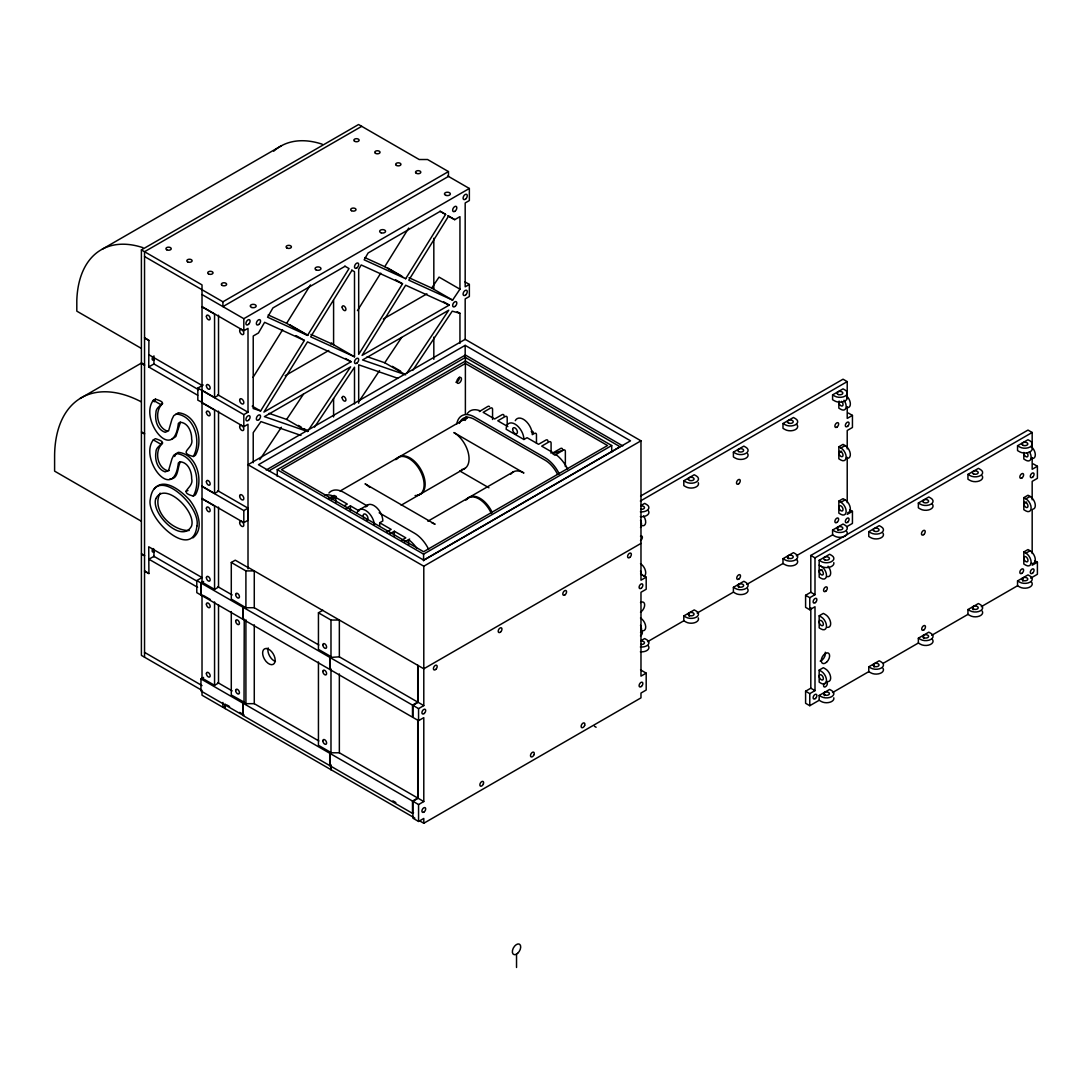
<?xml version="1.0" encoding="UTF-8"?>
<svg xmlns="http://www.w3.org/2000/svg" width="1092" height="1092" viewBox="0 0 1092 1092"><rect width="100%" height="100%" fill="white"/><g stroke="black" fill="none" stroke-linecap="round" stroke-linejoin="round"><path stroke-width="1.5" d="M193.311 456.511C201.651 441.755 194.867 415.806 176.221 413.977L173.724 415.724L171.949 419.314L168.605 430.862L165.179 432.309C157.248 429.77 154.654 420.051 155.951 412.599C155.746 404.231 170.925 403.985 155.419 399.112L153.33 400.314C138.711 419.014 173.573 464.66 178.365 423.396L179.825 422.263C187.92 422.304 191.905 432.036 191.66 439.08C194.267 448.894 176.918 452.061 193.311 456.511L195.4 455.296C203.74 440.554 196.956 414.591 178.31 412.762L175.812 414.51M193.311 496.082C201.651 481.326 194.867 455.364 176.221 453.549L173.724 455.282L171.949 458.886L168.605 470.434L165.179 471.88C157.248 469.342 154.654 459.623 155.951 452.17C155.746 443.789 170.925 443.557 155.419 438.67L153.33 439.885C138.711 458.585 173.573 504.231 178.365 462.967L179.825 461.834C187.92 461.875 191.905 471.608 191.66 478.651C194.267 488.465 176.918 491.632 193.311 496.082L195.4 494.867C203.74 480.125 196.956 454.163 178.31 452.334L175.812 454.081L174.638 456.483M154.204 401.842L155.419 399.112M180.453 422.195L175.839 436.527L171.813 439.353M180.453 461.752C177.163 467.226 178.842 479.333 169.942 478.91M253.098 377.313L282.596 329.811M268.182 314.933L286.623 323.328L310.469 284.93M304.381 340.445L264.605 322.317L258.449 332.992L253.221 336.008L253.221 408.531L260.592 410.974L304.381 340.445L296.028 335.613M345.072 266.271L272.918 307.93L267.567 317.199L307.521 335.394L349.03 268.55L344.854 266.134M351.993 270.256L310.66 336.827L354.504 356.797L354.504 271.703L351.72 270.106M357.466 310.619L380.726 273.164M364.769 257.562L384.753 266.666L408.722 228.064M402.525 283.784L358.681 354.381L358.681 269.301L361.193 264.947L402.525 283.784L395.563 279.77M405.664 278.733L445.604 214.401L440.253 211.316L368.113 252.975L364.155 259.828L405.664 278.733L384.753 266.666M259.8 459.65L281.395 427.259M269.055 413.363L286.623 419.424L303.48 394.13M307.521 431.49L350.628 366.857L264.414 416.625L307.521 431.49L286.623 419.424M314.578 427.081L354.504 367.212L354.504 403.958M359.159 401.146L379.552 370.57M367.199 356.702L384.753 362.762L401.624 337.469M406.593 373.423L448.757 310.196L362.558 359.964L405.664 374.829L384.753 362.762M412.762 370.352L452.238 311.165L459.95 313.308L459.95 343.379M409.036 277.737L431.695 288.056L439.052 277.109L459.95 289.175L452.593 300.123L408.79 280.166L448.566 216.12L454.722 219.669L459.95 216.653L459.95 289.175M154.013 489.284C163.759 476.194 181.791 491.509 189.571 500.013C197.447 509.718 204.818 528.76 192.902 537.892M160.155 493.12C150.751 510.278 172.14 531.108 189.189 530.507M162.544 403.74C154.327 410.906 156.784 427.409 167.267 431.094M162.544 443.297C154.327 450.464 156.784 466.98 167.267 470.666L169.233 470.515M479.347 411.548L487.701 406.524A2.962 1.706 -60 0 1 489.516 406.688M563.267 450.15L552.661 453.671L554.9 455.173L563.267 450.15A2.962 1.706 -60 0 1 565.356 451.351L565.356 466.612M102.293 249.167L281.531 145.686M144.54 364.919L141.4 363.104L141.4 249.904L358.572 124.515L419.192 159.514L427.559 159.514L448.457 171.581L448.457 176.413L222.918 306.62L222.918 301.801L448.457 171.581M361.711 126.331L144.54 251.72L144.54 657.207M80.126 398.457L141.755 362.872M197.693 395.249L148.717 366.967L153.945 363.95L198.594 389.735M202.02 294.553L243.816 318.687L469.355 188.479L469.355 200.546L465.178 202.962L465.178 286.827L469.355 284.425L469.355 296.492L465.178 298.908L465.178 339.557M202.02 306.62L243.816 330.767L248.007 328.351L248.007 412.216L243.816 414.632L202.02 390.499L202.02 582.145L200.764 582.869L196.792 580.575L196.792 592.642L200.764 594.935L200.764 582.869M153.33 400.314L160.456 404.422L162.544 403.221M202.02 402.32L197.829 400.15L197.829 388.083L203.208 384.985M141.4 249.904L202.02 284.903L202.02 390.253L214.564 397.502L218.523 395.208L218.523 315.219M153.33 439.885L160.456 443.994L162.544 442.779M285.162 375.675L328.76 350.505M383.306 319.014L426.904 293.844M351.119 361.739L263.923 412.08L307.521 341.878L351.119 361.739L345.55 358.517M449.262 305.077L362.066 355.419L405.664 285.217L449.262 305.077L443.68 301.856M202.02 402.566L243.816 426.699L248.007 424.283L248.007 568.864M185.858 491.291L187.947 490.567M465.178 345.359L258.449 464.714L423.792 560.182L630.521 440.827L465.178 345.359L465.178 357.166M202.02 486.199L214.564 493.434L218.523 491.154L218.523 411.165M266.202 470.024L465.383 355.023L622.781 445.891M268.905 470.87L465.383 357.439L620.065 446.737L423.587 560.182M277.259 476.371L277.259 469.669L465.383 361.056L611.711 445.536L611.711 452.225M465.383 363.472L281.449 469.669L423.587 551.733L607.534 445.536L465.383 363.472L465.383 414.305M202.02 486.445L243.816 510.578L248.007 508.162L217.731 490.69M202.02 498.512L243.816 522.645L247.788 520.352L247.788 508.285M340.103 491.031L467.717 417.362A21.43 12.367 60 0 0 465.137 420.461M328.637 498.443L334.07 495.427L336.309 496.519L330.248 498.539M331.408 499.959L335.79 497.42L347.283 504.054L344.362 505.746M196.792 580.575L202.02 577.559L148.717 546.778L148.921 573.696L144.54 571.157M318.823 644.99L254.272 607.725L245.905 607.725L231.286 599.044L231.286 562.476L235.258 560.182L248.007 567.54M200.969 582.991L242.779 607.125L242.779 619.191L200.969 595.058L200.969 582.991L203.59 581.476M346.041 508.408L350.423 505.869L359.05 510.851M202.02 582.145L214.564 589.38L218.523 587.087L218.523 507.098M358.981 509.978L367.99 504.777M401.187 505.2L465.151 468.263M379.688 526.126L379.688 522.768L382.828 520.952A12.558 7.248 60 0 0 375.785 506.865A12.558 7.248 60 0 0 365.82 506.975M523.914 439.503A12.558 7.248 60 0 0 515.028 424.106A12.558 7.248 60 0 0 506.156 429.238L523.914 439.503L527.054 437.687L538.547 444.321L545.863 440.103A2.962 1.706 -60 0 1 547.952 441.305M242.984 607.248L329.729 657.329L329.729 669.396L242.984 619.314L242.984 607.248L244.035 606.633M386.8 531.94L391.182 529.402L379.688 522.768M389.926 533.742L394.321 531.217L405.815 537.851L401.433 540.39M242.984 619.314L244.035 618.946M427.873 521.225L513.772 471.621M409.637 539.052L404.204 542.069M200.969 678.924L242.779 703.071L242.779 715.137L200.969 690.99L200.969 678.924L203.59 677.422M330.985 656.606L318.441 649.358L318.441 612.789L322.863 610.237M277.259 469.669L423.587 554.135L611.711 445.536M202.02 678.077L214.564 685.326L218.523 683.032L218.523 604.75M640.977 440.827L465.178 339.325L248.007 464.714L423.792 566.216L640.977 440.827L640.977 580.207L646.191 577.19L646.191 589.257L640.977 592.274L640.977 676.153L646.191 673.136L646.191 690.035L640.977 693.051L640.977 697.87L423.792 823.259L419.56 820.815M225.703 705.678L222.918 707.288L222.918 702.456M244.239 702.224L231.286 694.976L231.286 611.588M413.554 812.762L412.503 813.363L242.984 715.492L242.984 703.18L244.035 702.579L244.239 620.529M329.934 657.452L412.503 705.118L412.503 717.185L329.934 669.519L329.934 657.452L339.353 656.838L417.731 702.101L417.731 665.287M242.984 715.492L244.035 714.891M329.934 669.519L330.985 668.905L330.985 752.784L329.934 753.384L329.934 765.697L330.985 765.096L330.985 769.683M640.622 496.055L843.038 379.197L847.215 381.613L847.215 398.348M640.362 501.037L847.215 381.613M640.745 505.637L644.662 503.385L646.751 504.586A7.385 4.272 0 0 1 646.177 510.92L645.549 511.179A7.385 4.272 0 0 1 640.376 511.82M683.81 480.78L694.253 474.747L696.341 475.948A7.385 4.272 0 0 1 696.341 481.982A7.385 4.272 0 0 1 685.899 481.982L683.81 480.78L683.81 485.612L685.899 486.814A7.385 4.272 0 0 0 694.812 487.496A7.385 4.272 0 0 0 698.266 482.691M733.401 452.156L743.843 446.109L745.945 447.324A7.385 4.272 0 0 1 745.945 453.357A7.385 4.272 0 0 1 735.489 453.357L733.401 452.156L733.401 456.975L735.489 458.19A7.385 4.272 0 0 0 744.744 458.749A7.385 4.272 0 0 0 747.611 453.644M782.991 423.519L793.434 417.485L795.536 418.686A7.385 4.272 0 0 1 795.536 424.72A7.385 4.272 0 0 1 785.08 424.72L782.991 423.519L782.991 428.351L785.08 429.552A7.385 4.272 0 0 0 794.949 429.852A7.385 4.272 0 0 0 796.505 424.215M832.582 394.881L843.038 388.848L845.126 390.062A7.385 4.272 0 0 1 845.126 396.096A7.385 4.272 0 0 1 834.67 396.096L832.582 394.881L832.582 399.713L834.67 400.914A7.385 4.272 0 0 0 843.925 401.487A7.385 4.272 0 0 0 846.791 396.369M847.215 448.935L847.215 430.494L852.442 427.477L852.442 415.397L847.215 418.413L847.215 406.702M640.977 543.407L423.792 668.795L248.007 567.294M838.847 446.778L840.936 447.993A7.385 4.272 60 0 1 846.163 457.043A7.385 4.272 60 0 1 840.936 460.06L838.847 458.845L838.847 446.778L843.038 444.362L845.126 445.577A7.385 4.272 60 0 1 850.313 453.972A7.385 4.272 60 0 1 846.204 458.135M840.936 447.993L845.126 445.577M838.847 452.811A2.962 1.706 60 0 1 841.987 452.538A2.962 1.706 60 0 1 841.987 456.715A2.962 1.706 60 0 1 838.847 452.811L841.632 451.201M412.503 705.118L417.731 702.101M423.792 823.259L423.792 818.44L418.564 821.457L412.926 818.195L412.926 801.296L418.564 804.558L423.792 801.542L423.792 717.662L418.564 720.679L412.926 717.43L412.926 705.35L418.154 702.333L423.792 705.596L423.792 566.216M412.926 705.35L418.564 708.612L423.792 705.596M838.847 501.092L840.936 502.293A7.385 4.272 60 0 1 846.163 511.343A7.385 4.272 60 0 1 840.936 514.359L838.847 513.158L838.847 501.092L843.038 498.675L845.126 499.877A7.385 4.272 60 0 1 850.163 507.261A7.385 4.272 60 0 1 847.733 512.653M840.936 502.293L845.126 499.877M847.215 514.359L852.442 511.343L852.442 523.409L847.064 526.521M640.745 640.799L644.662 638.547L646.751 639.748A7.385 4.272 0 0 1 648.116 644.703A7.385 4.272 0 0 1 640.376 646.983M683.81 615.943L694.253 609.909L696.341 611.124A7.385 4.272 0 0 1 696.341 617.157A7.385 4.272 0 0 1 685.899 617.157L683.81 615.943L683.81 620.775L647.57 641.7M733.401 587.319L743.843 581.285L745.945 582.486A7.385 4.272 0 0 1 745.945 588.52A7.385 4.272 0 0 1 735.489 588.52L733.401 587.319L733.401 592.137L697.16 613.062M782.991 558.681L793.434 552.648L795.536 553.849A7.385 4.272 0 0 1 795.536 559.896A7.385 4.272 0 0 1 785.08 559.896L782.991 558.681L782.991 563.513L746.751 584.438M832.582 530.057L843.038 524.024L845.126 525.225A7.385 4.272 0 0 1 845.126 531.258A7.385 4.272 0 0 1 834.67 531.258L832.582 530.057L832.582 534.875L796.341 555.801M810.605 555.582L1027.995 430.071L1032.172 432.487L1032.172 447.543M833.797 697.802A7.385 4.272 0 0 1 829.852 702.265A7.385 4.272 0 0 1 821.266 701.487L819.177 700.272L809.773 705.705L805.596 703.289L805.596 691.222L809.773 693.638L815.001 690.622L815.001 606.742L809.773 609.759L805.596 607.357L805.596 595.277L810.81 592.26L810.81 555.459L815.001 557.875L1032.172 432.487M819.177 560.292L829.633 554.245L831.722 555.459A7.385 4.272 0 0 1 831.149 561.793L830.521 562.052A7.385 4.272 0 0 1 823.846 562.462L823.136 562.271A7.385 4.272 0 0 1 821.266 561.493L819.177 560.292L819.177 577.177L821.266 578.391A7.385 4.272 60 0 0 826.494 575.375A7.385 4.272 60 0 0 821.266 566.325L819.177 565.11M868.768 531.654L879.224 525.621L881.312 526.822A7.385 4.272 0 0 1 881.312 532.855A7.385 4.272 0 0 1 870.856 532.855L868.768 531.654L868.768 536.486L870.856 537.687A7.385 4.272 0 0 0 880.111 538.247A7.385 4.272 0 0 0 882.978 533.142M918.358 503.016L928.814 496.983L930.903 498.198A7.385 4.272 0 0 1 930.903 504.231A7.385 4.272 0 0 1 920.447 504.231L918.358 503.016L918.358 507.848L920.447 509.063A7.385 4.272 0 0 0 930.329 509.35A7.385 4.272 0 0 0 931.872 503.712M967.949 474.392L978.405 468.359L980.493 469.56A7.385 4.272 0 0 1 980.493 475.593A7.385 4.272 0 0 1 970.037 475.593L967.949 474.392L967.949 479.224L970.037 480.425A7.385 4.272 0 0 0 979.292 480.985A7.385 4.272 0 0 0 982.172 475.88M1017.539 445.754L1027.995 439.721L1030.084 440.936A7.385 4.272 0 0 1 1030.084 446.969A7.385 4.272 0 0 1 1019.628 446.969L1017.539 445.754L1017.539 450.587L1019.628 451.788A7.385 4.272 0 0 0 1029.196 452.225A7.385 4.272 0 0 0 1031.449 446.833M329.934 753.384L412.503 801.064L417.731 798.034L417.731 720.87M412.926 801.296L418.154 798.279L423.792 801.542M819.177 571.143A2.962 1.706 60 0 1 822.317 570.87A2.962 1.706 60 0 1 822.317 575.047A2.962 1.706 60 0 1 819.177 571.143L821.962 569.533M805.596 595.277L809.773 597.693L815.001 594.676L815.001 557.875M1032.172 499.808L1032.172 481.367L1037.4 478.351L1037.4 466.27L1032.172 469.287L1032.172 457.575M819.177 615.792L821.266 617.007A7.385 4.272 60 0 1 826.494 626.057A7.385 4.272 60 0 1 821.266 629.074L819.177 627.873L819.177 615.792L823.354 613.39L825.443 614.591A7.385 4.272 60 0 1 830.562 622.317A7.385 4.272 60 0 1 827.572 627.368M1023.818 497.652L1025.907 498.853A7.385 4.272 60 0 1 1031.135 507.917A7.385 4.272 60 0 1 1025.907 510.933L1023.818 509.718L1023.818 497.652L1027.995 495.236L1030.084 496.45A7.385 4.272 60 0 1 1035.134 503.835A7.385 4.272 60 0 1 1032.691 509.213M1025.907 498.853L1030.084 496.45M1023.818 503.685A2.962 1.706 60 0 1 1026.944 503.412A2.962 1.706 60 0 1 1026.944 507.589A2.962 1.706 60 0 1 1023.818 503.685L1026.603 502.074M819.177 670.106L821.266 671.307A7.385 4.272 60 0 1 826.494 680.357A7.385 4.272 60 0 1 821.266 683.387L819.177 682.172L819.177 670.106L823.354 667.69L825.443 668.905A7.385 4.272 60 0 1 830.602 676.972A7.385 4.272 60 0 1 827.067 681.599M1023.818 551.965L1025.907 553.166A7.385 4.272 60 0 1 1031.135 562.216A7.385 4.272 60 0 1 1025.907 565.233L1023.818 564.032L1023.818 551.965L1027.995 549.549L1030.084 550.75A7.385 4.272 60 0 1 1035.284 559.159A7.385 4.272 60 0 1 1031.176 563.322M1025.907 553.166L1030.084 550.75M805.596 691.222L810.81 688.206L815.001 690.622M1032.172 565.233L1037.4 562.216L1037.4 574.283L1030.684 578.159M819.177 695.454L829.633 689.421L831.722 690.622A7.385 4.272 0 0 1 831.722 696.655A7.385 4.272 0 0 1 821.266 696.655L819.177 695.454L819.177 700.272M868.768 666.816L879.224 660.783L881.312 661.984A7.385 4.272 0 0 1 881.312 668.031A7.385 4.272 0 0 1 870.856 668.031L868.768 666.816L868.768 671.648L832.527 692.574M918.358 638.192L928.814 632.159L930.903 633.36A7.385 4.272 0 0 1 930.903 639.393A7.385 4.272 0 0 1 920.447 639.393L918.358 638.192L918.358 643.011L883.564 663.103M967.949 609.554L978.405 603.521L980.493 604.722A7.385 4.272 0 0 1 980.493 610.756A7.385 4.272 0 0 1 970.037 610.756L967.949 609.554L967.949 614.387L931.708 635.312M1017.539 580.917L1027.995 574.883L1030.084 576.098A7.385 4.272 0 0 1 1030.084 582.132A7.385 4.272 0 0 1 1019.628 582.132L1017.539 580.917L1017.539 585.749L981.298 606.674M231.286 562.476L245.905 570.911L254.272 570.911L254.272 607.725M318.441 612.789L330.985 620.038L339.353 620.038L339.353 656.838M244.035 702.579L245.905 703.671L254.272 703.671L318.823 740.936M330.985 752.784L339.353 752.784L417.731 798.034M397.638 378.242L358.681 364.796L358.681 403.221M300.969 435.408L260.947 421.594L253.221 432.664L253.221 462.735M310.92 334.398L333.592 344.731L354.504 356.797M1033.223 463.868L1037.4 466.27M447.734 175.989L469.355 188.479M848.252 412.994L852.442 415.397M440.035 211.193L445.604 214.401M447.761 215.643L454.722 219.669M1034.615 560.606L1037.4 562.216M1017.539 585.749L1019.628 586.964A7.385 4.272 0 0 0 1029.196 587.387A7.385 4.272 0 0 0 1031.449 582.009M465.042 281.927L469.355 284.425M849.644 509.732L852.442 511.343M431.695 288.056L452.593 300.123M387.892 268.1L401.829 276.139M457.166 311.698L459.95 313.308M832.582 534.875L834.67 536.09A7.385 4.272 0 0 0 843.256 536.868M967.949 614.387L970.037 615.588A7.385 4.272 0 0 0 979.292 616.147A7.385 4.272 0 0 0 982.172 611.042M782.991 563.513L785.08 564.714A7.385 4.272 0 0 0 794.949 565.014A7.385 4.272 0 0 0 796.505 559.377M918.358 643.011L920.447 644.225A7.385 4.272 0 0 0 930.329 644.526A7.385 4.272 0 0 0 931.872 638.875M810.81 592.26L815.001 594.676M507.848 426.603L497.788 420.789L505.105 416.571A2.962 1.706 -60 0 1 507.193 417.772L507.193 426.249M392.287 366.325L400.655 371.157M289.749 324.761L307.876 335.217M286.623 323.328L307.521 335.394M733.401 592.137L735.489 593.352A7.385 4.272 0 0 0 744.744 593.912A7.385 4.272 0 0 0 747.611 588.806M868.768 671.648L870.856 672.849A7.385 4.272 0 0 0 880.111 673.409A7.385 4.272 0 0 0 882.978 668.304M144.54 256.538L222.918 301.801M202.02 306.866L214.564 314.1L214.564 397.502M640.554 573.942L646.191 577.19M459.732 470.925L488.902 487.769M683.81 620.775L685.899 621.976A7.385 4.272 0 0 0 694.812 622.658A7.385 4.272 0 0 0 698.266 617.854M298.334 425.402L301.119 427.013M303.904 428.624L308.08 431.04M144.54 337.756L148.921 340.295L148.717 366.967M144.54 338.001L148.717 340.417M252.225 406.142L260.592 410.974M140.991 348.198L76.809 311.152L76.809 300.546A118.25 68.264 60 0 1 142.984 247.679M148.921 354.777L202.02 385.435M217.731 394.744L248.007 412.216M197.829 388.083L201.802 390.376L201.802 402.443M144.54 365.151L141.4 363.349L141.4 431.9L144.54 433.701M202.02 402.812L214.564 410.046L214.564 493.434M367.403 506.019L343.898 492.451A25.498 14.715 60 0 0 328.951 492.997M379.17 512.803L414.441 533.169A25.498 14.715 60 0 1 428.651 549.372M640.554 669.874L646.191 673.136M144.54 433.947L141.4 432.132L141.4 553.78L144.54 555.596M202.02 498.757L214.564 505.992L214.564 589.38M594.444 726.289L596.109 727.245M141.318 521.212L54.6 471.143L54.6 456.661A128.583 74.242 60 0 1 141.086 401.733M217.731 586.622L232.146 594.949M196.71 581.012L153.945 556.319L148.921 559.213L197.597 587.305M144.54 555.828L141.4 554.026L141.4 655.391L202.02 690.39L202.02 695.222L414.81 818.072M203.412 595.495L210.374 599.522M144.54 570.925L148.717 573.327M217.731 682.568L232.146 690.895M330.985 752.538L318.441 745.304L318.441 661.916M242.984 703.18L329.729 753.262L329.729 765.574L330.78 764.973L330.78 769.56M144.54 652.374L202.02 685.571M226.658 704.872L229.566 706.538M239.694 712.38L242.588 714.059M392.915 800.846L395.864 802.552M1032.172 509.882L1032.172 553.494M1023.818 453.003L1023.818 459.036L1025.907 460.237A7.385 4.272 60 0 0 1030.78 459.186A7.385 4.272 60 0 0 1029.401 451.747M1022.767 577.9L1022.767 581.121M973.177 606.538L973.177 609.759M923.586 635.175L923.586 638.383M873.996 663.799L873.996 667.021M847.215 457.33L847.215 502.62M838.847 402.129L838.847 408.162L840.936 409.363A7.385 4.272 60 0 0 845.904 408.067A7.385 4.272 60 0 0 844.007 400.232M837.81 527.04L837.81 530.248M824.405 692.437L824.405 695.645M810.81 607.684L810.81 688.206M809.773 597.693L809.773 609.759M809.773 693.638L809.773 705.705M788.219 555.664L788.219 558.886M738.629 584.302L738.629 587.51M689.025 612.926L689.025 616.147M551.091 453.289L551.091 443.12A2.962 1.706 -60 0 0 549.003 441.905L541.687 446.137L553.18 452.77L560.496 448.553A2.962 1.706 -60 0 1 562.517 449.167M536.459 443.147L536.459 434.671A2.962 1.706 -60 0 0 534.37 433.456L532.282 434.671A12.558 7.248 60 0 0 525.238 420.57A12.558 7.248 60 0 0 515.274 420.679M516.53 954.149L516.53 967.485M492.56 419.492L492.56 409.323A2.962 1.706 -60 0 0 490.472 408.121L483.155 412.339L494.649 418.987L501.965 414.755A2.962 1.706 -60 0 1 504.054 415.97M465.383 357.439L465.383 362.489M433.824 238.288L433.824 289.435M433.824 337.155L433.824 359.323M423.587 554.135L423.587 560.838M418.564 708.612L418.564 720.679M418.564 804.558L418.564 821.457M418.154 665.533L418.154 702.333M418.154 719.437L418.154 798.279M412.503 801.064L412.503 813.363M408.585 544.662L408.585 539.653A25.498 14.715 60 0 1 416.68 548.088M394.321 531.217L394.321 536.254M350.423 505.869L350.423 510.906M339.353 673.941L339.353 752.784M335.79 497.42L335.79 502.457M333.592 300.491L333.592 344.731M333.592 398.58L333.592 416.953M330.985 620.038L330.985 656.838M254.272 624.829L254.272 703.671M245.905 570.911L245.905 607.725M245.905 619.792L245.905 703.671M243.816 318.687L243.816 330.767M243.816 414.632L243.816 426.699M243.816 510.578L243.816 522.645M225.211 704.026L225.211 708.612M214.564 601.938L214.564 685.326M202.02 594.69L202.02 678.855M153.945 355.869L153.945 363.95M153.945 549.112L153.945 556.893M275.43 661.424A8.873 5.119 60 0 1 271.58 658.722L270.993 658.039A8.873 5.119 60 0 1 268.168 647.911M463.936 419.997A22.536 13.008 60 0 1 466.161 416.844M559.281 473.955A25.498 14.715 60 0 0 545.085 457.753L474.529 417.021A25.498 14.715 60 0 0 456.784 423.969M459.377 423.396A22.536 13.008 60 0 1 474.529 419.437L545.085 460.169A22.536 13.008 60 0 1 557.643 474.488M467.28 413.581A25.498 14.715 60 0 1 467.949 412.735M468.686 411.984A25.498 14.715 60 0 1 480.384 410.947M555.951 454.572A25.498 14.715 60 0 1 567.649 469.123M531.231 431.654A2.962 1.706 -60 0 1 533.319 432.855M324.938 495.126A25.498 14.715 60 0 1 333.019 496.027M363.882 518.018A3.399 1.966 60 0 1 364.196 513.963A3.399 1.966 60 0 1 367.758 517.117A3.399 1.966 60 0 1 366.202 520.079M356.893 513.499A12.558 7.248 60 0 1 366.038 510.674A12.558 7.248 60 0 1 374.42 524.679M466.898 499.494A21.43 12.367 60 0 1 492.287 512.626M510.797 474.16A21.43 12.367 60 0 1 523.914 472.986L453.89 432.555A21.43 12.367 60 0 1 468.536 453.972A21.43 12.367 60 0 1 461.466 469.587M396.874 459.077A21.43 12.367 60 0 1 420.707 469.205A21.43 12.367 60 0 1 417.581 494.922M395.823 459.677A21.43 12.367 60 0 1 420.215 470.788A21.43 12.367 60 0 1 415.11 495.55M369.738 487.401A21.43 12.367 60 0 0 365.056 483.852L435.08 524.269A21.43 12.367 60 0 0 431.927 522.836M465.847 500.109A21.43 12.367 60 0 1 491.236 513.226M459.322 377.259A3.331 1.925 -60 0 1 458.408 380.548A3.331 1.925 -60 0 1 455.855 382.186M833.797 562.639A7.385 4.272 0 0 1 831.149 566.611L830.521 566.885A7.385 4.272 0 0 1 823.846 567.28L823.136 567.103A7.385 4.272 0 0 1 821.266 566.325M828.064 566.229A7.385 4.272 60 0 1 830.643 573.573A7.385 4.272 60 0 1 827.067 576.617M1026.944 452.716A2.962 1.706 60 0 1 1027.804 456.32A2.962 1.706 60 0 1 1025.183 456.06A2.962 1.706 60 0 1 1023.887 452.416M825.306 652.224A5.91 3.413 -60 0 1 820.188 661.097M825.934 682.213A2.662 1.542 -60 0 1 827.081 684.739A2.662 1.542 -60 0 1 824.119 686.895A2.662 1.542 -60 0 1 824.501 683.251M1031.176 446.519A7.385 4.272 60 0 1 1035.312 454.804A7.385 4.272 60 0 1 1031.176 458.326M640.526 571.061A7.385 4.272 60 0 1 641.536 575.184M640.758 505.951A2.962 1.706 0 0 1 644.485 507.603A2.962 1.706 0 0 1 640.758 509.254M846.791 531.545A7.385 4.272 0 0 1 843.925 536.65M640.758 641.113A2.962 1.706 0 0 1 644.485 642.765A2.962 1.706 0 0 1 640.758 644.417M648.116 645.659A7.385 4.272 0 0 1 647.515 650.095A7.385 4.272 0 0 1 640.376 651.801M648.116 510.496A7.385 4.272 0 0 1 646.177 515.752L645.549 516.011A7.385 4.272 0 0 1 640.376 516.639M640.526 520.379A7.385 4.272 60 0 1 640.526 527.463M643.557 515.956A7.385 4.272 60 0 1 642.615 525.812M841.482 401.31A2.962 1.706 60 0 1 842.901 405.296A2.962 1.706 60 0 1 840.062 405.009A2.962 1.706 60 0 1 839.134 401.078M640.526 625.375A7.385 4.272 60 0 1 640.526 632.459M640.485 602.525A5.91 3.413 -60 0 1 644.662 604.941A5.91 3.413 -60 0 1 640.485 612.175M641.427 631.285A2.662 1.542 -60 0 1 642.301 633.223A2.662 1.542 -60 0 1 640.485 635.885M640.485 536.199A2.662 1.542 -60 0 1 642.369 537.291A2.662 1.542 -60 0 1 640.485 540.554M846.737 396.109A7.385 4.272 60 0 1 850.354 403.944A7.385 4.272 60 0 1 846.737 407.589M640.485 563.718A7.385 4.272 60 0 1 645.454 570.761A7.385 4.272 60 0 1 643.557 576.412M640.485 618.031A7.385 4.272 60 0 1 645.686 626.426A7.385 4.272 60 0 1 641.577 630.589M273.723 151.187A118.25 68.264 60 0 1 322.222 144.199M154.395 359.637A2.512 1.447 -60 0 1 152.293 359.65A2.512 1.447 -60 0 1 153.057 356.647M154.395 551.515A2.512 1.447 -60 0 1 152.293 551.528A2.512 1.447 -60 0 1 153.057 548.539M330.712 343.994A5.91 3.413 -60 0 1 331.722 342.929M196.915 525.975C192.929 562.066 145.577 518.7 150.327 499.071C155.132 463.513 201.406 505.828 196.915 525.975M155.76 498.744C150.819 513.554 181.641 544.294 191.482 526.207C196.792 511.752 164.756 480.439 155.76 498.744M483.374 783.919L483.073 784.534A2.662 1.542 -60 0 1 480.412 786.076L480.111 785.803A2.662 1.542 -60 0 1 481.749 781.599A2.662 1.542 -60 0 1 483.374 783.919M534.015 754.681L533.715 755.309A2.662 1.542 -60 0 1 531.053 756.838L530.753 756.565A2.662 1.542 -60 0 1 532.377 752.361A2.662 1.542 -60 0 1 534.015 754.681M584.643 725.443L584.343 726.071A2.662 1.542 -60 0 1 581.695 727.6L581.394 727.327A2.662 1.542 -60 0 1 583.019 723.122A2.662 1.542 -60 0 1 584.643 725.443M459.363 377.518L458.872 377.805A3.331 1.925 -60 0 0 457.125 382.951A3.331 1.925 -60 0 0 461.111 380.644A3.331 1.925 -60 0 0 459.363 377.518M266.352 648.512L265.765 648.525A8.873 5.119 60 0 0 265.765 661.07L266.352 661.738A8.873 5.119 60 0 0 275.17 660.223A8.873 5.119 60 0 0 266.352 648.512M517.608 953.357A5.91 3.413 -60 0 0 519.492 944.198A5.91 3.413 -60 0 0 512.489 950.409A5.91 3.413 -60 0 0 517.608 953.357M235.667 621.116A2.662 1.542 60 0 0 238.493 624.638A2.662 1.542 60 0 0 238.493 620.87A2.662 1.542 60 0 0 235.667 621.116M235.667 690.513A2.662 1.542 60 0 0 238.493 694.021A2.662 1.542 60 0 0 238.493 690.267A2.662 1.542 60 0 0 235.667 690.513M235.667 594.567A2.662 1.542 60 0 0 238.493 598.088A2.662 1.542 60 0 0 238.493 594.321A2.662 1.542 60 0 0 235.667 594.567M641.454 686.418A2.662 1.542 -60 0 0 642.301 682.295A2.662 1.542 -60 0 0 639.161 685.093A2.662 1.542 -60 0 0 641.454 686.418M424.283 811.806A2.662 1.542 -60 0 0 425.129 807.684A2.662 1.542 -60 0 0 421.976 810.469A2.662 1.542 -60 0 0 424.283 811.806M424.283 713.445A2.662 1.542 -60 0 0 425.129 709.322A2.662 1.542 -60 0 0 421.976 712.121A2.662 1.542 -60 0 0 424.283 713.445M641.454 588.056A2.662 1.542 -60 0 0 642.301 583.947A2.662 1.542 -60 0 0 639.161 586.732A2.662 1.542 -60 0 0 641.454 588.056M629.961 557.289A2.662 1.542 -60 0 0 630.807 553.166A2.662 1.542 -60 0 0 627.654 555.965A2.662 1.542 -60 0 0 629.961 557.289M565.165 594.703A2.662 1.542 -60 0 0 566.011 590.581A2.662 1.542 -60 0 0 562.858 593.365A2.662 1.542 -60 0 0 565.165 594.703M500.573 631.995A2.662 1.542 -60 0 0 501.419 627.873A2.662 1.542 -60 0 0 498.266 630.657A2.662 1.542 -60 0 0 500.573 631.995M435.776 669.396A2.662 1.542 -60 0 0 436.623 665.274A2.662 1.542 -60 0 0 433.469 668.072A2.662 1.542 -60 0 0 435.776 669.396M512.626 429.361A3.399 1.966 60 0 0 516.229 433.838A3.399 1.966 60 0 0 516.229 429.033A3.399 1.966 60 0 0 512.626 429.361M322.836 671.443A2.662 1.542 60 0 0 325.662 674.952A2.662 1.542 60 0 0 325.662 671.198A2.662 1.542 60 0 0 322.836 671.443M322.836 740.84A2.662 1.542 60 0 0 325.662 744.348A2.662 1.542 60 0 0 325.662 740.581A2.662 1.542 60 0 0 322.836 740.84M322.836 644.894A2.662 1.542 60 0 0 325.662 648.402A2.662 1.542 60 0 0 325.662 644.649A2.662 1.542 60 0 0 322.836 644.894M815.478 602.525A2.662 1.542 -60 0 0 816.325 598.416A2.662 1.542 -60 0 0 813.185 601.201A2.662 1.542 -60 0 0 815.478 602.525M819.177 621.839A2.962 1.706 60 0 0 822.317 625.73A2.962 1.706 60 0 0 822.317 621.553A2.962 1.706 60 0 0 819.177 621.839M825.02 559.95A2.962 1.706 0 0 0 829.442 558.476A2.962 1.706 0 0 0 825.02 557.002A2.962 1.706 0 0 0 825.02 559.95M1023.381 445.427A2.962 1.706 0 0 0 1027.818 443.953A2.962 1.706 0 0 0 1023.381 442.465A2.962 1.706 0 0 0 1023.381 445.427M973.791 474.065A2.962 1.706 0 0 0 978.227 472.577A2.962 1.706 0 0 0 973.791 471.102A2.962 1.706 0 0 0 973.791 474.065M874.61 531.326A2.962 1.706 0 0 0 879.046 529.838A2.962 1.706 0 0 0 874.61 528.364A2.962 1.706 0 0 0 874.61 531.326M874.61 666.489A2.962 1.706 0 0 0 879.046 665.001A2.962 1.706 0 0 0 874.61 663.527A2.962 1.706 0 0 0 874.61 666.489M924.201 637.851A2.962 1.706 0 0 0 928.637 636.377A2.962 1.706 0 0 0 924.201 634.902A2.962 1.706 0 0 0 924.201 637.851M973.791 609.227A2.962 1.706 0 0 0 978.227 607.739A2.962 1.706 0 0 0 973.791 606.265A2.962 1.706 0 0 0 973.791 609.227M1022.767 580.316A2.962 1.706 0 0 0 1027.708 579.552A2.962 1.706 0 0 0 1024.091 577.463A2.962 1.706 0 0 0 1022.767 580.316M825.02 695.113A2.962 1.706 0 0 0 829.442 693.638A2.962 1.706 0 0 0 825.02 692.164A2.962 1.706 0 0 0 825.02 695.113M923.586 502.416A2.962 1.706 0 0 0 928.528 501.651A2.962 1.706 0 0 0 924.91 499.563A2.962 1.706 0 0 0 923.586 502.416M819.177 676.139A2.962 1.706 60 0 0 822.317 680.043A2.962 1.706 60 0 0 822.317 675.866A2.962 1.706 60 0 0 819.177 676.139M826.535 662.257A5.91 3.413 -60 0 0 828.405 653.098A5.91 3.413 -60 0 0 821.402 659.309A5.91 3.413 -60 0 0 826.535 662.257M815.478 698.471A2.662 1.542 -60 0 0 816.325 694.348A2.662 1.542 -60 0 0 813.185 697.146A2.662 1.542 -60 0 0 815.478 698.471M924.078 629.743A2.662 1.542 -60 0 0 924.91 625.62A2.662 1.542 -60 0 0 921.771 628.419A2.662 1.542 -60 0 0 924.078 629.743M1032.663 573.082A2.662 1.542 -60 0 0 1033.51 568.959A2.662 1.542 -60 0 0 1030.357 571.758A2.662 1.542 -60 0 0 1032.663 573.082M1022.208 573.082A2.662 1.542 -60 0 0 1023.054 568.959A2.662 1.542 -60 0 0 1019.901 571.758A2.662 1.542 -60 0 0 1022.208 573.082M1032.663 477.149A2.662 1.542 -60 0 0 1033.51 473.027A2.662 1.542 -60 0 0 1030.357 475.812A2.662 1.542 -60 0 0 1032.663 477.149M1022.208 477.75A2.662 1.542 -60 0 0 1023.054 473.628A2.662 1.542 -60 0 0 1019.901 476.412A2.662 1.542 -60 0 0 1022.208 477.75M923.818 534.548A2.662 1.542 -60 0 0 924.665 530.425A2.662 1.542 -60 0 0 921.525 533.224A2.662 1.542 -60 0 0 923.818 534.548M825.934 591.072A2.662 1.542 -60 0 0 826.781 586.95A2.662 1.542 -60 0 0 823.627 589.735A2.662 1.542 -60 0 0 825.934 591.072M1023.818 557.998A2.962 1.706 60 0 0 1026.944 561.889A2.962 1.706 60 0 0 1026.944 557.712A2.962 1.706 60 0 0 1023.818 557.998M838.424 394.553A2.962 1.706 0 0 0 842.847 393.079A2.962 1.706 0 0 0 838.424 391.605A2.962 1.706 0 0 0 838.424 394.553M788.82 423.191A2.962 1.706 0 0 0 793.256 421.703A2.962 1.706 0 0 0 788.82 420.229A2.962 1.706 0 0 0 788.82 423.191M689.639 480.453A2.962 1.706 0 0 0 694.075 478.965A2.962 1.706 0 0 0 689.639 477.491A2.962 1.706 0 0 0 689.639 480.453M689.639 615.615A2.962 1.706 0 0 0 694.075 614.141A2.962 1.706 0 0 0 689.639 612.653A2.962 1.706 0 0 0 689.639 615.615M739.229 586.977A2.962 1.706 0 0 0 743.666 585.503A2.962 1.706 0 0 0 739.229 584.029A2.962 1.706 0 0 0 739.229 586.977M788.82 558.353A2.962 1.706 0 0 0 793.256 556.865A2.962 1.706 0 0 0 788.82 555.391A2.962 1.706 0 0 0 788.82 558.353M838.424 529.716A2.962 1.706 0 0 0 842.847 528.241A2.962 1.706 0 0 0 838.424 526.767A2.962 1.706 0 0 0 838.424 529.716M738.629 451.542A2.962 1.706 0 0 0 743.57 450.778A2.962 1.706 0 0 0 739.953 448.689A2.962 1.706 0 0 0 738.629 451.542M739.107 578.869A2.662 1.542 -60 0 0 739.953 574.747A2.662 1.542 -60 0 0 736.8 577.545A2.662 1.542 -60 0 0 739.107 578.869M847.692 522.208A2.662 1.542 -60 0 0 848.539 518.086A2.662 1.542 -60 0 0 845.399 520.884A2.662 1.542 -60 0 0 847.692 522.208M837.25 522.208A2.662 1.542 -60 0 0 838.096 518.086A2.662 1.542 -60 0 0 834.943 520.884A2.662 1.542 -60 0 0 837.25 522.208M847.692 426.276A2.662 1.542 -60 0 0 848.539 422.154A2.662 1.542 -60 0 0 845.399 424.938A2.662 1.542 -60 0 0 847.692 426.276M837.25 426.876A2.662 1.542 -60 0 0 838.096 422.754A2.662 1.542 -60 0 0 834.943 425.539A2.662 1.542 -60 0 0 837.25 426.876M738.861 483.674A2.662 1.542 -60 0 0 739.707 479.552A2.662 1.542 -60 0 0 736.554 482.35A2.662 1.542 -60 0 0 738.861 483.674M838.847 507.125A2.962 1.706 60 0 0 841.987 511.015A2.962 1.706 60 0 0 841.987 506.838A2.962 1.706 60 0 0 838.847 507.125M351.474 210.688A2.662 1.542 0 0 0 355.924 209.992A2.662 1.542 0 0 0 352.661 208.108A2.662 1.542 0 0 0 351.474 210.688M416.27 173.273A2.662 1.542 0 0 0 420.72 172.591A2.662 1.542 0 0 0 417.458 170.707A2.662 1.542 0 0 0 416.27 173.273M286.882 247.98A2.662 1.542 0 0 0 291.332 247.283A2.662 1.542 0 0 0 288.07 245.4A2.662 1.542 0 0 0 286.882 247.98M222.085 285.381A2.662 1.542 0 0 0 226.535 284.698A2.662 1.542 0 0 0 223.273 282.814A2.662 1.542 0 0 0 222.085 285.381M208.49 273.915A2.662 1.542 0 0 0 212.954 273.232A2.662 1.542 0 0 0 209.691 271.348A2.662 1.542 0 0 0 208.49 273.915M187.592 261.848A2.662 1.542 0 0 0 192.042 261.165A2.662 1.542 0 0 0 188.78 259.282A2.662 1.542 0 0 0 187.592 261.848M166.694 249.781A2.662 1.542 0 0 0 171.144 249.099A2.662 1.542 0 0 0 167.881 247.215A2.662 1.542 0 0 0 166.694 249.781M396.41 165.424A2.662 1.542 0 0 0 400.86 164.742A2.662 1.542 0 0 0 397.597 162.858A2.662 1.542 0 0 0 396.41 165.424M375.512 153.358A2.662 1.542 0 0 0 379.961 152.675A2.662 1.542 0 0 0 376.699 150.792A2.662 1.542 0 0 0 375.512 153.358M354.6 141.291A2.662 1.542 0 0 0 359.05 140.609A2.662 1.542 0 0 0 355.801 138.725A2.662 1.542 0 0 0 354.6 141.291M206.402 604.231A2.662 1.542 60 0 0 209.227 607.739A2.662 1.542 60 0 0 209.227 603.972A2.662 1.542 60 0 0 206.402 604.231M206.402 673.614A2.662 1.542 60 0 0 209.227 677.136A2.662 1.542 60 0 0 209.227 673.368A2.662 1.542 60 0 0 206.402 673.614M206.402 385.79A2.662 1.542 60 0 0 209.227 389.298A2.662 1.542 60 0 0 209.227 385.544A2.662 1.542 60 0 0 206.402 385.79M206.402 316.393A2.662 1.542 60 0 0 209.227 319.915A2.662 1.542 60 0 0 209.227 316.148A2.662 1.542 60 0 0 206.402 316.393M206.402 577.682A2.662 1.542 60 0 0 209.227 581.19A2.662 1.542 60 0 0 209.227 577.422A2.662 1.542 60 0 0 206.402 577.682M206.402 508.285A2.662 1.542 60 0 0 209.227 511.793A2.662 1.542 60 0 0 209.227 508.026A2.662 1.542 60 0 0 206.402 508.285M206.402 481.736A2.662 1.542 60 0 0 209.227 485.244A2.662 1.542 60 0 0 209.227 481.476A2.662 1.542 60 0 0 206.402 481.736M206.402 412.339A2.662 1.542 60 0 0 209.227 415.847A2.662 1.542 60 0 0 209.227 412.093A2.662 1.542 60 0 0 206.402 412.339M258.995 419.601A2.962 1.706 -60 0 0 259.937 415.015A2.962 1.706 -60 0 0 256.429 418.113A2.962 1.706 -60 0 0 258.995 419.601M455.268 306.279A2.962 1.706 -60 0 0 456.21 301.692A2.962 1.706 -60 0 0 452.716 304.805A2.962 1.706 -60 0 0 455.268 306.279M357.139 362.94A2.962 1.706 -60 0 0 358.067 358.353A2.962 1.706 -60 0 0 354.572 361.452A2.962 1.706 -60 0 0 357.139 362.94M258.995 324.338A2.962 1.706 -60 0 0 259.937 319.751A2.962 1.706 -60 0 0 256.429 322.85A2.962 1.706 -60 0 0 258.995 324.338M357.139 267.676A2.962 1.706 -60 0 0 358.067 263.09A2.962 1.706 -60 0 0 354.572 266.189A2.962 1.706 -60 0 0 357.139 267.676M455.268 211.015A2.962 1.706 -60 0 0 456.21 206.429A2.962 1.706 -60 0 0 452.716 209.541A2.962 1.706 -60 0 0 455.268 211.015M239.639 400.15A2.962 1.706 60 0 0 242.779 404.054A2.962 1.706 60 0 0 242.779 399.877A2.962 1.706 60 0 0 239.639 400.15M239.639 330.767A2.962 1.706 60 0 0 242.779 334.657A2.962 1.706 60 0 0 242.779 330.48A2.962 1.706 60 0 0 239.639 330.767M248.539 420.27A2.962 1.706 -60 0 0 249.481 415.697A2.962 1.706 -60 0 0 245.987 418.796A2.962 1.706 -60 0 0 248.539 420.27M248.539 324.338A2.962 1.706 -60 0 0 249.481 319.751A2.962 1.706 -60 0 0 245.987 322.85A2.962 1.706 -60 0 0 248.539 324.338M239.639 496.096A2.962 1.706 60 0 0 242.779 500A2.962 1.706 60 0 0 242.779 495.809A2.962 1.706 60 0 0 239.639 496.096M239.639 426.699A2.962 1.706 60 0 0 242.779 430.603A2.962 1.706 60 0 0 242.779 426.426A2.962 1.706 60 0 0 239.639 426.699M465.724 198.949A2.962 1.706 -60 0 0 466.653 194.362A2.962 1.706 -60 0 0 463.158 197.461A2.962 1.706 -60 0 0 465.724 198.949M465.724 294.881A2.962 1.706 -60 0 0 466.653 290.308A2.962 1.706 -60 0 0 463.158 293.407A2.962 1.706 -60 0 0 465.724 294.881M315.929 269.82A2.962 1.706 0 0 0 320.884 269.055A2.962 1.706 0 0 0 317.267 266.967A2.962 1.706 0 0 0 315.929 269.82M251.747 307.494A2.962 1.706 0 0 0 256.183 306.019A2.962 1.706 0 0 0 251.747 304.545A2.962 1.706 0 0 0 251.747 307.494M445.932 195.386A2.962 1.706 0 0 0 450.368 193.912A2.962 1.706 0 0 0 445.932 192.438A2.962 1.706 0 0 0 445.932 195.386M381.135 232.801A2.962 1.706 0 0 0 385.572 231.327A2.962 1.706 0 0 0 381.135 229.839A2.962 1.706 0 0 0 381.135 232.801M342.165 397.679A2.662 1.542 60 0 0 344.99 401.187A2.662 1.542 60 0 0 344.99 397.42A2.662 1.542 60 0 0 342.165 397.679M342.165 307.139A2.662 1.542 60 0 0 344.99 310.647A2.662 1.542 60 0 0 344.99 306.879A2.662 1.542 60 0 0 342.165 307.139M239.639 522.645A2.962 1.706 60 0 0 242.779 526.549A2.962 1.706 60 0 0 242.779 522.372A2.962 1.706 60 0 0 239.639 522.645"/></g></svg>
